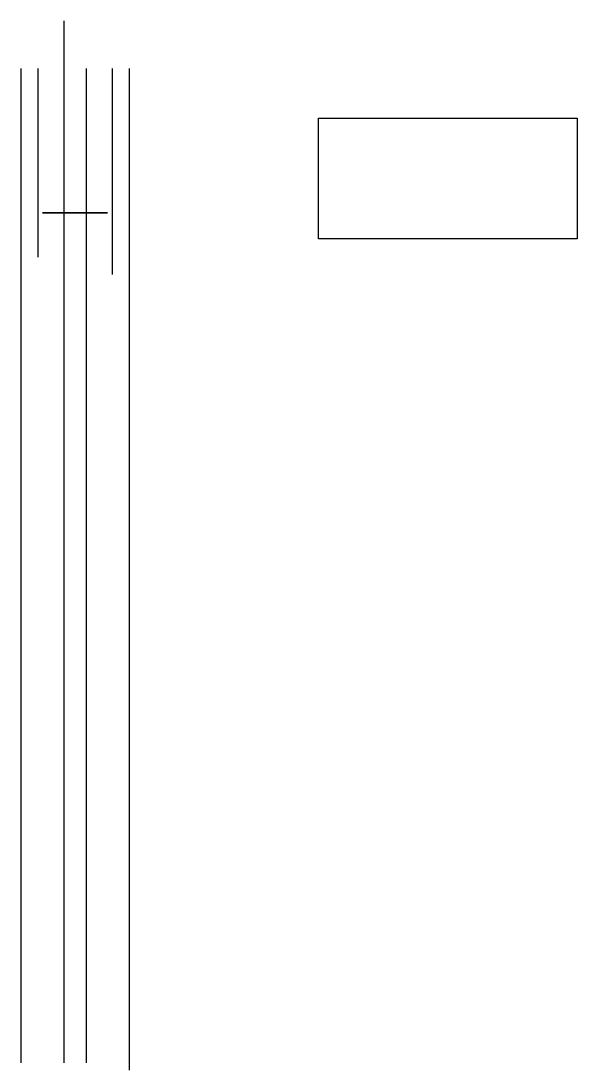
# Model space of a CAD drawing. Header units: millimetres. Extents: x 3 to 302, y -528 to 34.
import ezdxf

# ---------------------------------------------------------------- set-up
doc = ezdxf.new("R2010")
doc.units = ezdxf.units.MM
doc.header["$MEASUREMENT"] = 0
picture_1 = doc.add_image_def('image1.jpg', size_in_pixel=(1076, 502))

msp = doc.modelspace()

# ---------------------------------------------------------------- linework, layer by layer
at = {"color": 1}
for p, q in [((26.08, 34.37, 38.83), (26.08, -181.89, 38.83)), ((3.08, 8.95), (3.08, -524.45)), ((12.08, 8.95), (12.08, -92.39)), ((26.08, 8.95), (26.08, -524.45)), ((38.08, 8.95), (38.08, -524.45)), ((52.08, 8.95), (52.08, -101.61)), ((61.08, 8.95), (61.08, -528.25))]:
    msp.add_line(p, q, dxfattribs=at)
at = {"color": 5, "extrusion": (0, -1, -2.22045e-16)}
for radius in [17.5, 15]:
    msp.add_circle((32.08, 20.19, 68.45), radius, dxfattribs=at)

# ---------------------------------------------------------------- pictures from other files: only their frames are drawn
image = msp.add_image(picture_1, insert=(162.84, -82.39), size_in_units=(138.69, 64.71))
image.dxf.flags = 7

doc.saveas('drawing.dxf')
